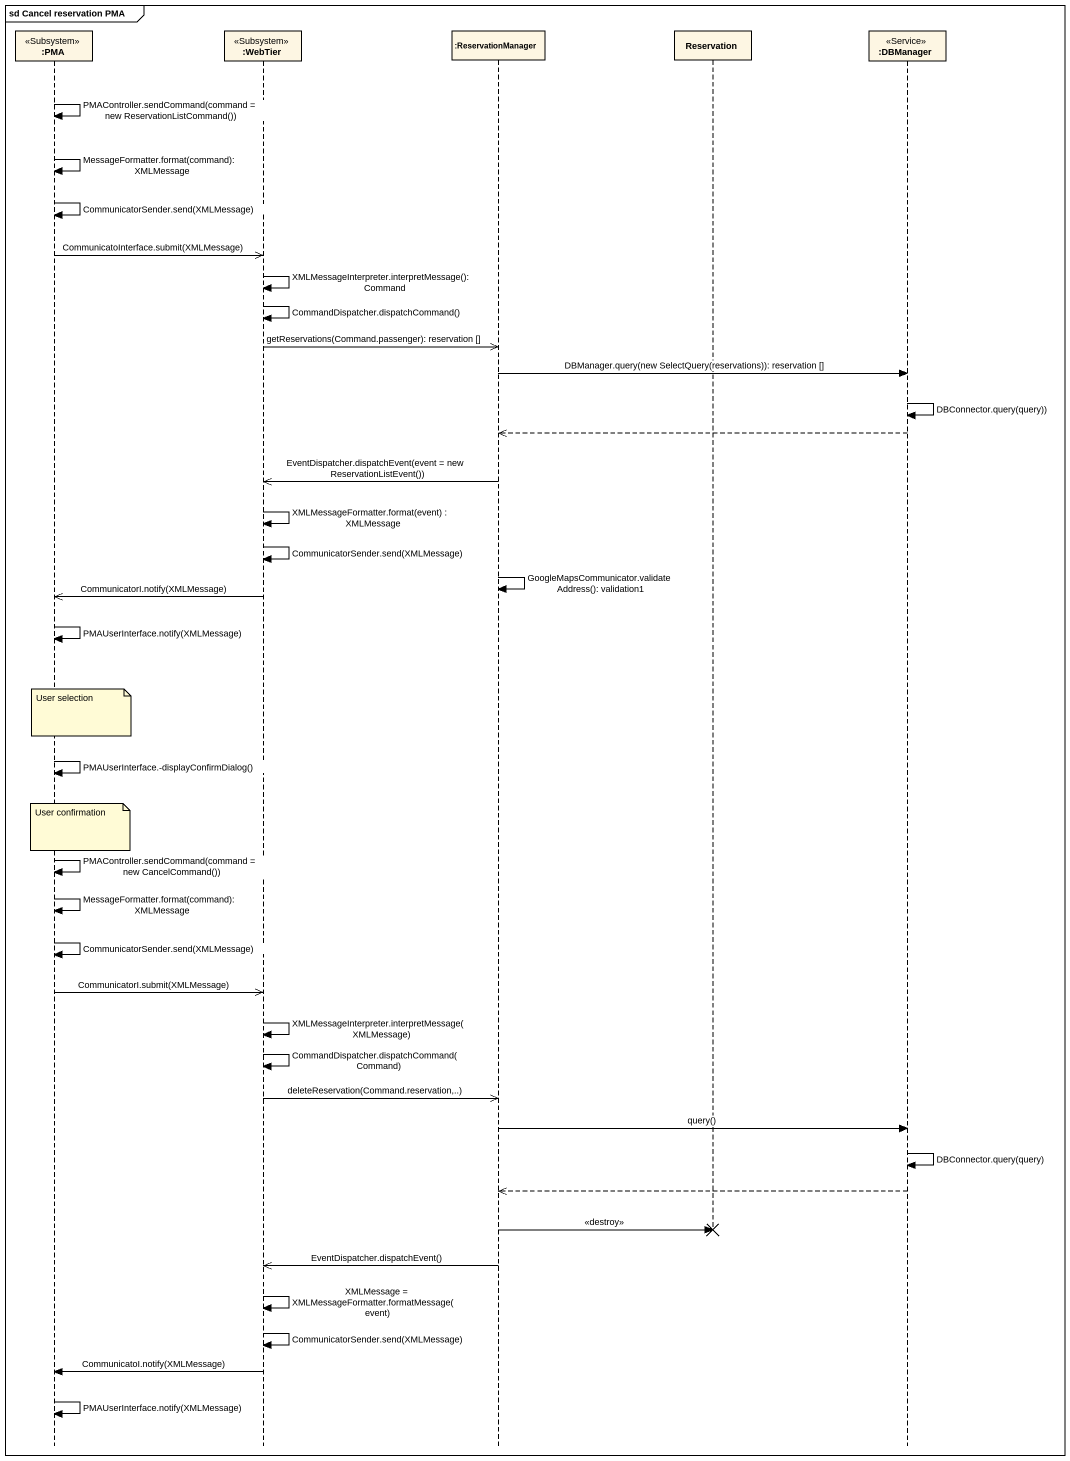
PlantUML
@startuml
mainframe sd Cancel reservation PMA
hide footbox
participant ":PMA" as PMA <<Subsystem>>
participant ":WebTier" as WebTier <<Subsystem>>
participant ":ReservationManager" as ReservationManager
participant Reservation
participant ":DBManager" as DBManager <<Service>>

PMA -> PMA : PMAController.sendCommand(command = new ReservationListCommand())
PMA -> PMA : MessageFormatter.format(command): XMLMessage
PMA -> PMA : CommunicatorSender.send(XMLMessage)
PMA ->> WebTier : CommunicatoInterface.submit(XMLMessage)
WebTier -> WebTier : XMLMessageInterpreter.interpretMessage(): Command
WebTier -> WebTier : CommandDispatcher.dispatchCommand()
WebTier ->> ReservationManager : getReservations(Command.passenger): reservation []
ReservationManager -> DBManager : DBManager.query(new SelectQuery(reservations)): reservation []
DBManager -> DBManager : DBConnector.query(query))
DBManager -->> ReservationManager
ReservationManager ->> WebTier : EventDispatcher.dispatchEvent(event = new ReservationListEvent())
WebTier -> WebTier : XMLMessageFormatter.format(event) : XMLMessage
WebTier -> WebTier : CommunicatorSender.send(XMLMessage)
ReservationManager -> ReservationManager : GoogleMapsCommunicator.validateAddress(): validation1
WebTier ->> PMA : CommunicatorI.notify(XMLMessage)
PMA -> PMA : PMAUserInterface.notify(XMLMessage)
note over PMA : User selection
PMA -> PMA : PMAUserInterface.-displayConfirmDialog()
note over PMA : User confirmation
PMA -> PMA : PMAController.sendCommand(command = new CancelCommand())
PMA -> PMA : MessageFormatter.format(command): XMLMessage
PMA -> PMA : CommunicatorSender.send(XMLMessage)
PMA ->> WebTier : CommunicatorI.submit(XMLMessage)
WebTier -> WebTier : XMLMessageInterpreter.interpretMessage(XMLMessage)
WebTier -> WebTier : CommandDispatcher.dispatchCommand(Command)
WebTier ->> ReservationManager : deleteReservation(Command.reservation,..)
ReservationManager -> DBManager : query()
DBManager -> DBManager : DBConnector.query(query)
DBManager -->> ReservationManager
ReservationManager -> Reservation !! : <<destroy>>
ReservationManager ->> WebTier : EventDispatcher.dispatchEvent()
WebTier -> WebTier : XMLMessage = XMLMessageFormatter.formatMessage(event)
WebTier -> WebTier : CommunicatorSender.send(XMLMessage)
WebTier -> PMA : CommunicatoI.notify(XMLMessage)
PMA -> PMA : PMAUserInterface.notify(XMLMessage)
@enduml
